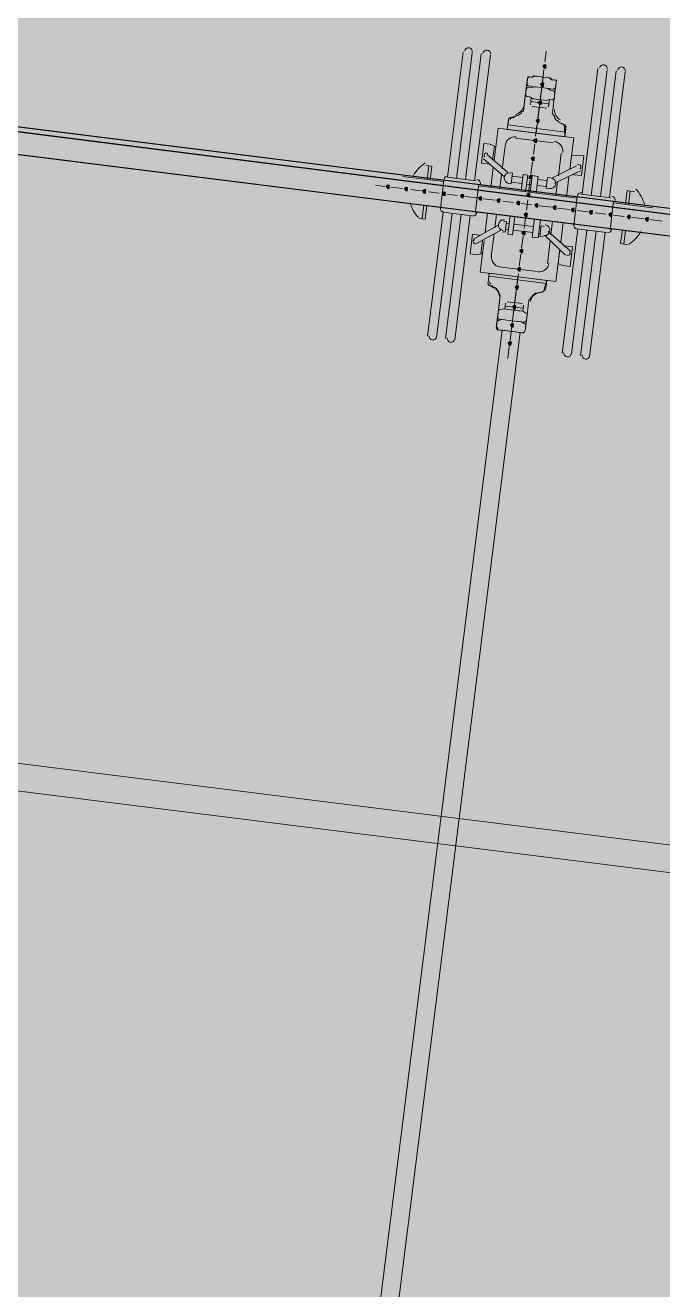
# Model space of a CAD drawing. Header units: metres. Extents: x -4 to 509425, y 7549 to 4732445.
# Drawn here: x 475995.19 to 475998.72, y 4719758.34 to 4719765.35 of the extents above; entities that cross this region are included whole.
import ezdxf

# ---------------------------------------------------------------- set-up
doc = ezdxf.new("R2010")
doc.units = ezdxf.units.M
doc.header["$LTSCALE"] = 0.01
doc.header["$MEASUREMENT"] = 0
doc.layers.get('0').update_dxf_attribs({"lineweight": 0})
doc.layers.add('_SUBESTACIÓN', color=1, linetype='Continuous')
doc.layers.add('SUBESTACION LA VID', color=253, linetype='Continuous')

# ---------------------------------------------------------------- blocks, each defined once
blk = doc.blocks.new('A$Cfff6051d')
at = {"layer": 'SUBESTACION LA VID', "transparency": 33554687}
h = blk.add_hatch(color=256, dxfattribs=at)
h.dxf.hatch_style = 2
h.paths.add_polyline_path([(475998.0755, 4719765.1226), (475998.0765, 4719765.131), (475998.0681, 4719765.1321), (475998.0587, 4719765.1247), (475998.066, 4719765.1153), (475998.0744, 4719765.1142)])
h = blk.add_hatch(color=256, dxfattribs=at)
h.dxf.hatch_style = 2
h.paths.add_polyline_path([(475998.0628, 4719765.0218), (475998.0639, 4719765.0302), (475998.0555, 4719765.0313), (475998.046, 4719765.0239), (475998.0534, 4719765.0145), (475998.0618, 4719765.0134)])
h = blk.add_hatch(color=256, dxfattribs=at)
h.dxf.hatch_style = 2
h.paths.add_polyline_path([(475998.0502, 4719764.921), (475998.0512, 4719764.9294), (475998.0428, 4719764.9305), (475998.0334, 4719764.9231), (475998.0407, 4719764.9137), (475998.0491, 4719764.9126)])
h = blk.add_hatch(color=256, dxfattribs=at)
h.dxf.hatch_style = 2
h.paths.add_polyline_path([(475998.0375, 4719764.8202), (475998.0386, 4719764.8286), (475998.0302, 4719764.8297), (475998.0207, 4719764.8223), (475998.0281, 4719764.8129), (475998.0365, 4719764.8118)])
h = blk.add_hatch(color=256, dxfattribs=at)
h.dxf.hatch_style = 2
h.paths.add_polyline_path([(475998.0238, 4719764.711), (475998.0249, 4719764.7194), (475998.0165, 4719764.7205), (475998.007, 4719764.7131), (475998.0144, 4719764.7036), (475998.0228, 4719764.7026)])
h = blk.add_hatch(color=256, dxfattribs=at)
h.dxf.hatch_style = 2
h.paths.add_polyline_path([(475998.0112, 4719764.6102), (475998.0123, 4719764.6186), (475998.0039, 4719764.6196), (475997.9944, 4719764.6123), (475998.0018, 4719764.6028), (475998.0102, 4719764.6018)])
h = blk.add_hatch(color=256, dxfattribs=at)
h.dxf.hatch_style = 2
h.paths.add_polyline_path([(475997.9986, 4719764.5094), (475997.9996, 4719764.5178), (475997.9912, 4719764.5188), (475997.9818, 4719764.5115), (475997.9891, 4719764.502), (475997.9975, 4719764.501)])
h = blk.add_hatch(color=256, dxfattribs=at)
h.dxf.hatch_style = 2
h.paths.add_polyline_path([(475997.2068, 4719764.4551), (475997.2078, 4719764.4635), (475997.1994, 4719764.4645), (475997.19, 4719764.4572), (475997.1973, 4719764.4477), (475997.2057, 4719764.4467)])
h = blk.add_hatch(color=256, dxfattribs=at)
h.dxf.hatch_style = 2
h.paths.add_polyline_path([(475997.3076, 4719764.4424), (475997.3086, 4719764.4508), (475997.3002, 4719764.4519), (475997.2908, 4719764.4445), (475997.2981, 4719764.4351), (475997.3065, 4719764.434)])
h = blk.add_hatch(color=256, dxfattribs=at)
h.dxf.hatch_style = 2
h.paths.add_polyline_path([(475997.4084, 4719764.4298), (475997.4094, 4719764.4382), (475997.401, 4719764.4392), (475997.3916, 4719764.4319), (475997.3989, 4719764.4224), (475997.4073, 4719764.4214)])
h = blk.add_hatch(color=256, dxfattribs=at)
h.dxf.hatch_style = 2
h.paths.add_polyline_path([(475997.5176, 4719764.4161), (475997.5187, 4719764.4245), (475997.5103, 4719764.4256), (475997.5008, 4719764.4182), (475997.5081, 4719764.4088), (475997.5165, 4719764.4077)])
h = blk.add_hatch(color=256, dxfattribs=at)
h.dxf.hatch_style = 2
h.paths.add_polyline_path([(475997.6184, 4719764.4035), (475997.6195, 4719764.4119), (475997.6111, 4719764.4129), (475997.6016, 4719764.4056), (475997.6089, 4719764.3961), (475997.6173, 4719764.3951)])
h = blk.add_hatch(color=256, dxfattribs=at)
h.dxf.hatch_style = 2
h.paths.add_polyline_path([(475997.7192, 4719764.3908), (475997.7203, 4719764.3992), (475997.7119, 4719764.4003), (475997.7024, 4719764.3929), (475997.7098, 4719764.3835), (475997.7182, 4719764.3824)])
h = blk.add_hatch(color=256, dxfattribs=at)
h.dxf.hatch_style = 2
h.paths.add_polyline_path([(475997.82, 4719764.3782), (475997.8211, 4719764.3866), (475997.8127, 4719764.3876), (475997.8032, 4719764.3803), (475997.8106, 4719764.3708), (475997.819, 4719764.3698)])
h = blk.add_hatch(color=256, dxfattribs=at)
h.dxf.hatch_style = 2
h.paths.add_polyline_path([(475997.9292, 4719764.3645), (475997.9303, 4719764.3729), (475997.9219, 4719764.374), (475997.9124, 4719764.3666), (475997.9198, 4719764.3572), (475997.9282, 4719764.3561)])
h = blk.add_hatch(color=256, dxfattribs=at)
h.dxf.hatch_style = 2
h.paths.add_polyline_path([(475997.9859, 4719764.4086), (475997.987, 4719764.417), (475997.9786, 4719764.418), (475997.9691, 4719764.4107), (475997.9765, 4719764.4012), (475997.9849, 4719764.4002)])
h = blk.add_hatch(color=256, dxfattribs=at)
h.dxf.hatch_style = 2
h.paths.add_polyline_path([(475998.03, 4719764.3519), (475998.0311, 4719764.3603), (475998.0227, 4719764.3613), (475998.0132, 4719764.354), (475998.0206, 4719764.3445), (475998.029, 4719764.3435)])
h = blk.add_hatch(color=256, dxfattribs=at)
h.dxf.hatch_style = 2
h.paths.add_polyline_path([(475997.9722, 4719764.2994), (475997.9733, 4719764.3078), (475997.9649, 4719764.3088), (475997.9554, 4719764.3015), (475997.9628, 4719764.292), (475997.9712, 4719764.291)])
h = blk.add_hatch(color=256, dxfattribs=at)
h.dxf.hatch_style = 2
h.paths.add_polyline_path([(475998.1308, 4719764.3392), (475998.1319, 4719764.3476), (475998.1235, 4719764.3487), (475998.114, 4719764.3413), (475998.1214, 4719764.3319), (475998.1298, 4719764.3308)])
h = blk.add_hatch(color=256, dxfattribs=at)
h.dxf.hatch_style = 2
h.paths.add_polyline_path([(475998.2316, 4719764.3266), (475998.2327, 4719764.335), (475998.2243, 4719764.336), (475998.2148, 4719764.3287), (475998.2222, 4719764.3192), (475998.2306, 4719764.3182)])
h = blk.add_hatch(color=256, dxfattribs=at)
h.dxf.hatch_style = 2
h.paths.add_polyline_path([(475998.3324, 4719764.3139), (475998.3335, 4719764.3223), (475998.3251, 4719764.3234), (475998.3156, 4719764.3161), (475998.323, 4719764.3066), (475998.3314, 4719764.3055)])
h = blk.add_hatch(color=256, dxfattribs=at)
h.dxf.hatch_style = 2
h.paths.add_polyline_path([(475998.4416, 4719764.3003), (475998.4427, 4719764.3087), (475998.4343, 4719764.3097), (475998.4248, 4719764.3024), (475998.4322, 4719764.2929), (475998.4406, 4719764.2919)])
h = blk.add_hatch(color=256, dxfattribs=at)
h.dxf.hatch_style = 2
h.paths.add_polyline_path([(475998.5424, 4719764.2876), (475998.5435, 4719764.296), (475998.5351, 4719764.2971), (475998.5256, 4719764.2897), (475998.533, 4719764.2803), (475998.5414, 4719764.2792)])
h = blk.add_hatch(color=256, dxfattribs=at)
h.dxf.hatch_style = 2
h.paths.add_polyline_path([(475998.6432, 4719764.275), (475998.6443, 4719764.2834), (475998.6359, 4719764.2844), (475998.6264, 4719764.2771), (475998.6338, 4719764.2676), (475998.6422, 4719764.2666)])
h = blk.add_hatch(color=256, dxfattribs=at)
h.dxf.hatch_style = 2
h.paths.add_polyline_path([(475997.9596, 4719764.1986), (475997.9607, 4719764.207), (475997.9523, 4719764.208), (475997.9428, 4719764.2007), (475997.9502, 4719764.1912), (475997.9586, 4719764.1902)])
h = blk.add_hatch(color=256, dxfattribs=at)
h.dxf.hatch_style = 2
h.paths.add_polyline_path([(475997.947, 4719764.0978), (475997.948, 4719764.1062), (475997.9396, 4719764.1072), (475997.9302, 4719764.0999), (475997.9375, 4719764.0904), (475997.9459, 4719764.0894)])
h = blk.add_hatch(color=256, dxfattribs=at)
h.dxf.hatch_style = 2
h.paths.add_polyline_path([(475997.9343, 4719763.997), (475997.9354, 4719764.0054), (475997.927, 4719764.0064), (475997.9175, 4719763.9991), (475997.9249, 4719763.9896), (475997.9333, 4719763.9886)])
h = blk.add_hatch(color=256, dxfattribs=at)
h.dxf.hatch_style = 2
h.paths.add_polyline_path([(475997.9217, 4719763.8962), (475997.9227, 4719763.9046), (475997.9143, 4719763.9056), (475997.9049, 4719763.8983), (475997.9122, 4719763.8888), (475997.9206, 4719763.8878)])
h = blk.add_hatch(color=256, dxfattribs=at)
h.dxf.hatch_style = 2
h.paths.add_polyline_path([(475997.908, 4719763.787), (475997.9091, 4719763.7954), (475997.9007, 4719763.7964), (475997.8912, 4719763.7891), (475997.8985, 4719763.7796), (475997.9069, 4719763.7786)])
h = blk.add_hatch(color=256, dxfattribs=at)
h.dxf.hatch_style = 2
h.paths.add_polyline_path([(475997.8954, 4719763.6862), (475997.8964, 4719763.6946), (475997.888, 4719763.6956), (475997.8786, 4719763.6883), (475997.8859, 4719763.6788), (475997.8943, 4719763.6778)])
h = blk.add_hatch(color=256, dxfattribs=at)
h.dxf.hatch_style = 2
h.paths.add_polyline_path([(475997.8827, 4719763.5854), (475997.8838, 4719763.5938), (475997.8754, 4719763.5948), (475997.8659, 4719763.5875), (475997.8733, 4719763.578), (475997.8817, 4719763.577)])
at = {"layer": 'SUBESTACION LA VID', "lineweight": 15}
for p, q in [((476072.6429, 4719755.0745), (475976.8959, 4719767.0782)), ((476072.6239, 4719754.9233), (475976.8769, 4719766.927)), ((475997.6166, 4719765.2057), (475997.5292, 4719764.5085)), ((475998.0776, 4719765.2077), (475998.0702, 4719765.1489)), ((475997.5796, 4719764.5022), (475997.667, 4719765.1994)), ((475997.7174, 4719765.1931), (475997.63, 4719764.4959)), ((475997.6804, 4719764.4896), (475997.7678, 4719765.1868)), ((475998.0649, 4719765.1069), (475998.0565, 4719765.0397)), ((475998.2768, 4719764.4148), (475998.3642, 4719765.112)), ((475998.4146, 4719765.1057), (475998.3272, 4719764.4085)), ((475998.3776, 4719764.4021), (475998.465, 4719765.0994)), ((475998.5154, 4719765.093), (475998.428, 4719764.3958)), ((475997.9715, 4719765.0418), (475997.9641, 4719764.983)), ((475998.0523, 4719765.0061), (475998.0439, 4719764.9389)), ((475998.1237, 4719764.963), (475998.1311, 4719765.0218)), ((475997.9536, 4719764.899), (475997.9641, 4719764.983)), ((475997.9893, 4719764.9116), (475997.9914, 4719764.9284)), ((475998.1237, 4719764.963), (475998.1132, 4719764.879)), ((475998.0806, 4719764.8916), (475997.9966, 4719764.9021)), ((475997.9977, 4719764.9105), (475997.9977, 4719764.9105)), ((475998.0386, 4719764.8969), (475998.0312, 4719764.8381)), ((475998.0817, 4719764.9), (475998.0817, 4719764.9)), ((475998.0922, 4719764.9157), (475998.0901, 4719764.8989)), ((475997.7886, 4719764.604), (475997.8107, 4719764.7804)), ((475998.2307, 4719764.7277), (475997.8107, 4719764.7804)), ((475998.1835, 4719764.7592), (475997.8643, 4719764.7993)), ((475997.8779, 4719764.8402), (475997.9042, 4719764.8455)), ((475998.026, 4719764.7961), (475998.0186, 4719764.7373)), ((475998.1478, 4719764.8149), (475998.1719, 4719764.8033)), ((475998.1163, 4719764.6994), (475997.9062, 4719764.7257)), ((475998.2086, 4719764.5513), (475998.2307, 4719764.7277)), ((475997.8337, 4719764.5557), (475997.8495, 4719764.6817)), ((475998.0133, 4719764.6952), (475998.006, 4719764.6364)), ((475998.1445, 4719764.5167), (475998.1603, 4719764.6427)), ((475997.4095, 4719764.5747), (475997.4263, 4719764.5726)), ((475997.7298, 4719764.6113), (475997.8453, 4719764.5115)), ((475997.7497, 4719764.6344), (475997.8652, 4719764.5346)), ((475998.0007, 4719764.5944), (475997.9923, 4719764.5272)), ((475998.2454, 4719764.5723), (475998.1088, 4719764.5041)), ((475997.5092, 4719764.4854), (475997.2824, 4719764.5138)), ((475997.6888, 4719764.4885), (475997.5292, 4719764.5085)), ((475997.7696, 4719764.4528), (475997.7833, 4719764.562)), ((475997.82, 4719764.4464), (475997.8295, 4719764.522)), ((475997.9471, 4719764.5073), (475997.8883, 4719764.5147)), ((475997.9376, 4719764.4317), (475997.9492, 4719764.5241)), ((475997.9744, 4719764.5209), (475997.9492, 4719764.5241)), ((475997.9628, 4719764.4285), (475997.9744, 4719764.5209)), ((475997.9975, 4719764.501), (475997.9723, 4719764.5041)), ((475997.988, 4719764.4254), (475997.9996, 4719764.5178)), ((475998.0332, 4719764.5136), (475997.9996, 4719764.5178)), ((475998.0216, 4719764.4212), (475998.0332, 4719764.5136)), ((475998.1004, 4719764.5052), (475998.0836, 4719764.5073)), ((475998.2674, 4719764.5439), (475998.1225, 4719764.4768)), ((475998.1896, 4719764.4001), (475998.2033, 4719764.5093)), ((475997.1816, 4719764.4582), (475997.1312, 4719764.4645)), ((475997.2824, 4719764.4456), (475997.2152, 4719764.454)), ((475997.3832, 4719764.433), (475997.3244, 4719764.4403)), ((475997.4903, 4719764.3342), (475997.5103, 4719764.4938)), ((475997.7035, 4719764.4696), (475997.6835, 4719764.31)), ((475998.2485, 4719764.3927), (475997.7024, 4719764.4612)), ((475997.9429, 4719764.4737), (475997.8841, 4719764.4811)), ((475997.9933, 4719764.4674), (475997.9681, 4719764.4705)), ((475997.9881, 4719764.4936), (475997.9796, 4719764.4264)), ((475998.0773, 4719764.4569), (475998.0269, 4719764.4632)), ((475998.0815, 4719764.4905), (475998.0311, 4719764.4968)), ((475998.1308, 4719764.4075), (475998.1403, 4719764.4831)), ((475998.5687, 4719764.4294), (475998.5435, 4719764.4325)), ((475997.4913, 4719764.3426), (475997.2645, 4719764.371)), ((475997.484, 4719764.4203), (475997.4252, 4719764.4277)), ((475997.5848, 4719764.4077), (475997.526, 4719764.415)), ((475997.694, 4719764.394), (475997.6268, 4719764.4024)), ((475997.7948, 4719764.3813), (475997.7276, 4719764.3898)), ((475997.8956, 4719764.3687), (475997.8368, 4719764.3761)), ((475997.9964, 4719764.3561), (475997.9376, 4719764.3634)), ((475997.9744, 4719764.3844), (475997.967, 4719764.3256)), ((475998.2495, 4719764.4011), (475998.2295, 4719764.2415)), ((475998.2684, 4719764.4158), (475998.4364, 4719764.3948)), ((475998.4311, 4719764.2163), (475998.4511, 4719764.3759)), ((475998.4501, 4719764.3675), (475998.6685, 4719764.3401)), ((475997.4062, 4719764.2765), (475997.4157, 4719764.3521)), ((475997.4186, 4719763.6265), (475997.505, 4719764.3153)), ((475997.5554, 4719764.309), (475997.469, 4719763.6202)), ((475997.6646, 4719764.2953), (475997.505, 4719764.3153)), ((475997.5194, 4719763.6138), (475997.6058, 4719764.3027)), ((475997.6562, 4719764.2963), (475997.5698, 4719763.6075)), ((475998.2305, 4719764.2499), (475997.6845, 4719764.3184)), ((475997.738, 4719764.2008), (475997.7517, 4719764.31)), ((475997.7927, 4719764.228), (475997.8021, 4719764.3036)), ((475997.8777, 4719764.2942), (475997.8651, 4719764.1934)), ((475997.9029, 4719764.291), (475997.8903, 4719764.1902)), ((475998.1056, 4719764.3424), (475998.0384, 4719764.3508)), ((475998.2064, 4719764.3297), (475998.1392, 4719764.3382)), ((475998.3072, 4719764.3171), (475998.2484, 4719764.3245)), ((475998.408, 4719764.3045), (475998.3492, 4719764.3118)), ((475998.5088, 4719764.2918), (475998.45, 4719764.2992)), ((475997.3894, 4719764.2786), (475997.3726, 4719764.2807)), ((475997.674, 4719764.1661), (475997.8116, 4719764.2427)), ((475997.8683, 4719764.2186), (475997.8515, 4719764.2207)), ((475997.8725, 4719764.2522), (475997.8557, 4719764.2543)), ((475998.0069, 4719764.2353), (475997.8977, 4719764.249)), ((475997.9617, 4719764.2836), (475997.9544, 4719764.2248)), ((475998.0121, 4719764.2773), (475997.9995, 4719764.1765)), ((475998.0457, 4719764.2731), (475998.0331, 4719764.1723)), ((475998.0489, 4719764.23), (475998.0405, 4719764.2311)), ((475998.1035, 4719764.1891), (475998.1129, 4719764.2647)), ((475998.1581, 4719764.1481), (475998.1717, 4719764.2573)), ((475998.2526, 4719764.2216), (475998.1662, 4719763.5327)), ((475998.2442, 4719764.2226), (475998.4122, 4719764.2016)), ((475998.4322, 4719764.2247), (475998.6506, 4719764.1973)), ((475998.618, 4719764.2781), (475998.5508, 4719764.2866)), ((475998.7188, 4719764.2655), (475998.6516, 4719764.2739)), ((475997.6876, 4719764.1388), (475997.8252, 4719764.2154)), ((475997.7107, 4719763.9823), (475997.7328, 4719764.1588)), ((475997.7726, 4719764.0684), (475997.7884, 4719764.1944)), ((475997.8903, 4719764.1902), (475997.8651, 4719764.1934)), ((475998.0027, 4719764.2017), (475997.8935, 4719764.2154)), ((475997.9491, 4719764.1828), (475997.9407, 4719764.1156)), ((475998.0331, 4719764.1723), (475997.9995, 4719764.1765)), ((475998.0447, 4719764.1964), (475998.0363, 4719764.1975)), ((475998.0594, 4719764.1775), (475998.0426, 4719764.1796)), ((475998.1832, 4719764.0767), (475998.0688, 4719764.1849)), ((475998.0835, 4719764.0295), (475998.0993, 4719764.1555)), ((475998.2116, 4719764.0987), (475998.0888, 4719764.208)), ((475998.2166, 4719763.5264), (475998.303, 4719764.2152)), ((475998.3534, 4719764.2089), (475998.267, 4719763.5201)), ((475998.3174, 4719763.5138), (475998.4038, 4719764.2026)), ((475998.4899, 4719764.1406), (475998.4994, 4719764.2162)), ((475997.9365, 4719764.082), (475997.928, 4719764.0148)), ((475998.1307, 4719763.9297), (475998.1528, 4719764.1061)), ((475998.5067, 4719764.1385), (475998.5319, 4719764.1354)), ((475998.0267, 4719763.9854), (475997.8167, 4719764.0117)), ((475998.1307, 4719763.9297), (475997.7107, 4719763.9823)), ((475998.0782, 4719763.9192), (475997.759, 4719763.9592)), ((475997.9228, 4719763.9728), (475997.9154, 4719763.914)), ((475997.761, 4719763.9078), (475997.7852, 4719763.8962)), ((475997.9101, 4719763.872), (475997.9028, 4719763.8132)), ((475998.0288, 4719763.8657), (475998.055, 4719763.8709)), ((475997.8198, 4719763.8321), (475997.8093, 4719763.7481)), ((475997.8513, 4719763.8111), (475997.8492, 4719763.7943)), ((475997.8597, 4719763.8101), (475997.8597, 4719763.8101)), ((475997.9448, 4719763.8079), (475997.8608, 4719763.8185)), ((475997.9437, 4719763.7995), (475997.9437, 4719763.7995)), ((475997.95, 4719763.7817), (475997.9521, 4719763.7985)), ((475997.9689, 4719763.7281), (475997.9794, 4719763.8121)), ((475997.8019, 4719763.6893), (475997.8093, 4719763.7481)), ((475997.8975, 4719763.7712), (475997.8901, 4719763.7124)), ((475997.9689, 4719763.7281), (475997.9615, 4719763.6693)), ((475997.8324, 4719763.6599), (475997.1562, 4719758.2669)), ((475997.8849, 4719763.6704), (475997.8764, 4719763.6032)), ((475997.9332, 4719763.6473), (475997.257, 4719758.2543)), ((476072.2069, 4719751.5967), (475976.9555, 4719763.5384)), ((475997.8722, 4719763.5696), (475997.8638, 4719763.5024)), ((476072.1879, 4719751.4455), (475976.9365, 4719763.3871))]:
    blk.add_line(p, q, dxfattribs=at)
at = {"layer": 'SUBESTACION LA VID', "lineweight": 0}
for p, q in [((475998.1803, 4719764.734), (475998.1793, 4719764.7939)), ((475998.0803, 4719763.936), (475998.0656, 4719763.8867)), ((475997.8324, 4719763.6599), (475997.9332, 4719763.6473))]:
    blk.add_line(p, q, dxfattribs=at)
at = {"layer": 'SUBESTACION LA VID', "lineweight": 15}
for points in [[(476072.6239, 4719754.9233), (476072.6429, 4719755.0745), (475976.8959, 4719767.0782), (475976.8769, 4719766.927), (476072.6239, 4719754.9233)], [(475997.8674, 4719764.8245), (475997.8611, 4719764.7741), (475998.0207, 4719764.7541), (475998.0597, 4719765.0649), (475998.0261, 4719765.0691), (475998.0093, 4719765.0712), (475997.9998, 4719765.0638), (475997.9914, 4719765.0649), (475997.983, 4719765.0659), (475997.9736, 4719765.0586), (475997.9725, 4719765.0502), (475997.9715, 4719765.0418), (475997.9641, 4719764.983), (475997.9536, 4719764.899), (475997.9525, 4719764.8906), (475997.9515, 4719764.8822), (475997.9504, 4719764.8738), (475997.942, 4719764.8748), (475997.9409, 4719764.8664), (475997.9315, 4719764.8591), (475997.922, 4719764.8517), (475997.9136, 4719764.8528), (475997.9042, 4719764.8455), (475997.8947, 4719764.8381), (475997.8779, 4719764.8402), (475997.8685, 4719764.8329), (475997.8674, 4719764.8245)], [(475997.9715, 4719765.0418), (475997.9704, 4719765.0334), (475997.9694, 4719765.025), (475997.9767, 4719765.0155), (475997.9935, 4719765.0134), (475998.0103, 4719765.0113), (475998.0187, 4719765.0103), (475998.0523, 4719765.0061), (475998.0775, 4719765.0029), (475998.0859, 4719765.0018), (475998.1027, 4719764.9997), (475998.1195, 4719764.9976), (475998.129, 4719765.005), (475998.13, 4719765.0134), (475998.1311, 4719765.0218), (475998.1321, 4719765.0302), (475998.1332, 4719765.0386), (475998.1342, 4719765.047), (475998.1258, 4719765.048), (475998.109, 4719765.0501), (475998.0933, 4719765.0606), (475998.0849, 4719765.0617), (475998.0597, 4719765.0649), (475998.0261, 4719765.0691), (475998.0177, 4719765.0701), (475997.9998, 4719765.0638), (475997.983, 4719765.0659), (475997.9746, 4719765.067), (475997.9736, 4719765.0586), (475997.9725, 4719765.0502), (475997.9715, 4719765.0418)], [(475998.1866, 4719764.7844), (475998.1803, 4719764.734), (475998.0207, 4719764.7541), (475998.0597, 4719765.0649), (475998.0849, 4719765.0617), (475998.0933, 4719765.0606), (475998.1017, 4719765.0596), (475998.109, 4719765.0501), (475998.1174, 4719765.0491), (475998.1258, 4719765.048), (475998.1342, 4719765.047), (475998.1332, 4719765.0386), (475998.1321, 4719765.0302), (475998.1311, 4719765.0218), (475998.1237, 4719764.963), (475998.1132, 4719764.879), (475998.1121, 4719764.8706), (475998.1111, 4719764.8622), (475998.1184, 4719764.8527), (475998.1258, 4719764.8433), (475998.1247, 4719764.8349), (475998.132, 4719764.8254), (475998.1404, 4719764.8244), (475998.1478, 4719764.8149), (475998.1635, 4719764.8044), (475998.1719, 4719764.8033), (475998.1793, 4719764.7939), (475998.1866, 4719764.7844)], [(475998.0439, 4719764.9389), (475998.0691, 4719764.9357), (475998.0775, 4719764.9346), (475998.0953, 4719764.9409), (475998.1121, 4719764.9388), (475998.1216, 4719764.9462), (475998.1226, 4719764.9546), (475998.1237, 4719764.963), (475998.1248, 4719764.9714), (475998.1258, 4719764.9798), (475998.1185, 4719764.9892), (475998.1017, 4719764.9913), (475998.0859, 4719765.0018), (475998.0775, 4719765.0029), (475998.0523, 4719765.0061), (475998.0187, 4719765.0103), (475998.0103, 4719765.0113), (475997.9925, 4719765.005), (475997.9757, 4719765.0071), (475997.9662, 4719764.9998), (475997.9651, 4719764.9914), (475997.9641, 4719764.983), (475997.963, 4719764.9746), (475997.962, 4719764.9662), (475997.9693, 4719764.9567), (475997.9861, 4719764.9546), (475998.0019, 4719764.9441), (475998.0103, 4719764.9431), (475998.0439, 4719764.9389)], [(475998.0953, 4719764.9409), (475998.0922, 4719764.9157), (475997.9914, 4719764.9284), (475997.9945, 4719764.9536)], [(475998.1866, 4719764.7844), (475998.1835, 4719764.7592), (475998.1803, 4719764.734), (475997.8611, 4719764.7741), (475997.8643, 4719764.7993), (475997.8674, 4719764.8245)], [(475997.7182, 4719764.5872), (475997.7319, 4719764.6964), (475997.7655, 4719764.6922), (475997.7897, 4719764.6806)], [(475997.7981, 4719764.6796), (475997.7897, 4719764.6806), (475997.7802, 4719764.605)], [(475997.4336, 4719764.4949), (475997.4431, 4719764.5705), (475997.4263, 4719764.5726), (475997.4168, 4719764.497)], [(475997.7182, 4719764.5872), (475997.7518, 4719764.583), (475997.7602, 4719764.5819)], [(475998.2222, 4719764.524), (475998.2307, 4719764.523), (475998.2727, 4719764.5177), (475998.2863, 4719764.6269), (475998.2443, 4719764.6322), (475998.2181, 4719764.6269), (475998.2086, 4719764.5513)], [(475997.8662, 4719764.4748), (475997.883, 4719764.4727), (475997.8904, 4719764.5315), (475997.8736, 4719764.5336)], [(475998.0931, 4719764.4463), (475998.0763, 4719764.4485), (475998.0836, 4719764.5073)], [(475998.5173, 4719764.359), (475998.5267, 4719764.4346), (475998.5435, 4719764.4325), (475998.5341, 4719764.3569)], [(475997.3989, 4719764.3542), (475997.3894, 4719764.2786), (475997.4062, 4719764.2765)], [(475997.8399, 4719764.2648), (475997.8567, 4719764.2627), (475997.8493, 4719764.2039), (475997.8325, 4719764.206)], [(475998.0667, 4719764.2363), (475998.0499, 4719764.2384), (475998.0426, 4719764.1796)], [(475997.6687, 4719764.1924), (475997.655, 4719764.0832), (475997.6886, 4719764.079), (475997.7149, 4719764.0842)], [(475997.6687, 4719764.1924), (475997.7023, 4719764.1882), (475997.7107, 4719764.1871)], [(475997.7233, 4719764.0831), (475997.7149, 4719764.0842), (475997.7244, 4719764.1598)], [(475998.5162, 4719764.2141), (475998.5067, 4719764.1385), (475998.4899, 4719764.1406)], [(475998.1727, 4719764.1292), (475998.1812, 4719764.1281), (475998.2232, 4719764.1229), (475998.2095, 4719764.0137), (475998.1675, 4719764.0189), (475998.1433, 4719764.0305), (475998.1528, 4719764.1061)], [(475997.7547, 4719763.9256), (475997.7611, 4719763.976), (475997.9207, 4719763.956), (475997.8828, 4719763.6536), (475997.8492, 4719763.6578), (475997.8324, 4719763.6599), (475997.824, 4719763.661), (475997.8156, 4719763.662), (475997.8072, 4719763.6631), (475997.8082, 4719763.6715), (475997.8009, 4719763.6809), (475997.8019, 4719763.6893), (475997.8093, 4719763.7481), (475997.8198, 4719763.8321), (475997.8209, 4719763.8405), (475997.8219, 4719763.8489), (475997.8146, 4719763.8584), (475997.8156, 4719763.8668), (475997.8083, 4719763.8763), (475997.8009, 4719763.8857), (475997.7936, 4719763.8952), (475997.7852, 4719763.8962), (475997.7778, 4719763.9057), (475997.761, 4719763.9078), (475997.7537, 4719763.9172), (475997.7547, 4719763.9256)], [(475998.074, 4719763.8856), (475998.0782, 4719763.9192), (475998.0803, 4719763.936), (475997.7611, 4719763.976), (475997.759, 4719763.9592), (475997.7547, 4719763.9256)], [(475998.074, 4719763.8856), (475998.0803, 4719763.936), (475997.9207, 4719763.956), (475997.8828, 4719763.6536), (475997.908, 4719763.6504), (475997.9164, 4719763.6494), (475997.9248, 4719763.6483), (475997.9332, 4719763.6473), (475997.9416, 4719763.6462), (475997.95, 4719763.6452), (475997.9594, 4719763.6525), (475997.9605, 4719763.6609), (475997.9615, 4719763.6693), (475997.9689, 4719763.7281), (475997.9794, 4719763.8121), (475997.9805, 4719763.8205), (475997.9815, 4719763.8289), (475997.991, 4719763.8363), (475997.992, 4719763.8447), (475998.0004, 4719763.8436), (475998.0015, 4719763.852), (475998.0109, 4719763.8594), (475998.0204, 4719763.8667), (475998.0288, 4719763.8657), (475998.0466, 4719763.872), (475998.055, 4719763.8709), (475998.0645, 4719763.8783), (475998.0656, 4719763.8867), (475998.074, 4719763.8856)], [(475997.8975, 4719763.7712), (475997.9227, 4719763.768), (475997.9311, 4719763.767), (475997.9479, 4719763.7649), (475997.9636, 4719763.7544), (475997.972, 4719763.7533), (475997.971, 4719763.7449), (475997.9699, 4719763.7365), (475997.9689, 4719763.7281), (475997.9678, 4719763.7197), (475997.9668, 4719763.7113), (475997.9573, 4719763.704), (475997.9405, 4719763.7061), (475997.9237, 4719763.7082), (475997.9153, 4719763.7092), (475997.8901, 4719763.7124), (475997.8565, 4719763.7166), (475997.8481, 4719763.7177), (475997.8313, 4719763.7198), (475997.8145, 4719763.7219), (475997.8072, 4719763.7313), (475997.8082, 4719763.7397), (475997.8093, 4719763.7481), (475997.8103, 4719763.7565), (475997.8114, 4719763.7649), (475997.8124, 4719763.7733), (475997.8208, 4719763.7723), (475997.8387, 4719763.7786), (475997.8555, 4719763.7765), (475997.8639, 4719763.7754), (475997.8975, 4719763.7712)], [(475997.9479, 4719763.7649), (475997.95, 4719763.7817), (475997.8492, 4719763.7943), (475997.8471, 4719763.7775)], [(475997.8324, 4719763.6599), (475997.9332, 4719763.6473), (475997.257, 4719758.2543), (475997.1562, 4719758.2669), (475997.8324, 4719763.6599)], [(475997.8019, 4719763.6893), (475997.803, 4719763.6977), (475997.804, 4719763.7061), (475997.8051, 4719763.7145), (475997.8135, 4719763.7135), (475997.8313, 4719763.7198), (475997.8481, 4719763.7177), (475997.8565, 4719763.7166), (475997.8901, 4719763.7124), (475997.9153, 4719763.7092), (475997.9237, 4719763.7082), (475997.9405, 4719763.7061), (475997.9563, 4719763.6956), (475997.9647, 4719763.6945), (475997.9636, 4719763.6861), (475997.9626, 4719763.6777), (475997.9615, 4719763.6693), (475997.9605, 4719763.6609), (475997.9594, 4719763.6525), (475997.95, 4719763.6452), (475997.9332, 4719763.6473), (475997.9164, 4719763.6494), (475997.908, 4719763.6504), (475997.8828, 4719763.6536), (475997.8492, 4719763.6578), (475997.8408, 4719763.6589), (475997.824, 4719763.661), (475997.8072, 4719763.6631), (475997.7998, 4719763.6725), (475997.8009, 4719763.6809), (475997.8019, 4719763.6893)], [(476072.1879, 4719751.4455), (476072.2069, 4719751.5967), (475976.9555, 4719763.5384), (475976.9365, 4719763.3871), (476072.1879, 4719751.4455)]]:
    blk.add_lwpolyline(points, dxfattribs=at)
at = {"layer": 'SUBESTACION LA VID'}
for points in [[(475998.0755, 4719765.1226), (475998.0765, 4719765.131), (475998.0681, 4719765.1321), (475998.0587, 4719765.1247), (475998.066, 4719765.1153), (475998.0744, 4719765.1142)], [(475998.0628, 4719765.0218), (475998.0639, 4719765.0302), (475998.0555, 4719765.0313), (475998.046, 4719765.0239), (475998.0534, 4719765.0145), (475998.0618, 4719765.0134)], [(475998.0502, 4719764.921), (475998.0512, 4719764.9294), (475998.0428, 4719764.9305), (475998.0334, 4719764.9231), (475998.0407, 4719764.9137), (475998.0491, 4719764.9126)], [(475998.0375, 4719764.8202), (475998.0386, 4719764.8286), (475998.0302, 4719764.8297), (475998.0207, 4719764.8223), (475998.0281, 4719764.8129), (475998.0365, 4719764.8118)], [(475998.0238, 4719764.711), (475998.0249, 4719764.7194), (475998.0165, 4719764.7205), (475998.007, 4719764.7131), (475998.0144, 4719764.7036), (475998.0228, 4719764.7026)], [(475998.0112, 4719764.6102), (475998.0123, 4719764.6186), (475998.0039, 4719764.6196), (475997.9944, 4719764.6123), (475998.0018, 4719764.6028), (475998.0102, 4719764.6018)], [(475997.9986, 4719764.5094), (475997.9996, 4719764.5178), (475997.9912, 4719764.5188), (475997.9818, 4719764.5115), (475997.9891, 4719764.502), (475997.9975, 4719764.501)], [(475997.2068, 4719764.4551), (475997.2078, 4719764.4635), (475997.1994, 4719764.4645), (475997.19, 4719764.4572), (475997.1973, 4719764.4477), (475997.2057, 4719764.4467)], [(475997.3076, 4719764.4424), (475997.3086, 4719764.4508), (475997.3002, 4719764.4519), (475997.2908, 4719764.4445), (475997.2981, 4719764.4351), (475997.3065, 4719764.434)], [(475997.4084, 4719764.4298), (475997.4094, 4719764.4382), (475997.401, 4719764.4392), (475997.3916, 4719764.4319), (475997.3989, 4719764.4224), (475997.4073, 4719764.4214)], [(475997.5176, 4719764.4161), (475997.5187, 4719764.4245), (475997.5103, 4719764.4256), (475997.5008, 4719764.4182), (475997.5081, 4719764.4088), (475997.5165, 4719764.4077)], [(475997.6184, 4719764.4035), (475997.6195, 4719764.4119), (475997.6111, 4719764.4129), (475997.6016, 4719764.4056), (475997.6089, 4719764.3961), (475997.6173, 4719764.3951)], [(475997.7192, 4719764.3908), (475997.7203, 4719764.3992), (475997.7119, 4719764.4003), (475997.7024, 4719764.3929), (475997.7098, 4719764.3835), (475997.7182, 4719764.3824)], [(475997.82, 4719764.3782), (475997.8211, 4719764.3866), (475997.8127, 4719764.3876), (475997.8032, 4719764.3803), (475997.8106, 4719764.3708), (475997.819, 4719764.3698)], [(475997.9292, 4719764.3645), (475997.9303, 4719764.3729), (475997.9219, 4719764.374), (475997.9124, 4719764.3666), (475997.9198, 4719764.3572), (475997.9282, 4719764.3561)], [(475997.9859, 4719764.4086), (475997.987, 4719764.417), (475997.9786, 4719764.418), (475997.9691, 4719764.4107), (475997.9765, 4719764.4012), (475997.9849, 4719764.4002)], [(475998.03, 4719764.3519), (475998.0311, 4719764.3603), (475998.0227, 4719764.3613), (475998.0132, 4719764.354), (475998.0206, 4719764.3445), (475998.029, 4719764.3435)], [(475997.9722, 4719764.2994), (475997.9733, 4719764.3078), (475997.9649, 4719764.3088), (475997.9554, 4719764.3015), (475997.9628, 4719764.292), (475997.9712, 4719764.291)], [(475998.1308, 4719764.3392), (475998.1319, 4719764.3476), (475998.1235, 4719764.3487), (475998.114, 4719764.3413), (475998.1214, 4719764.3319), (475998.1298, 4719764.3308)], [(475998.2316, 4719764.3266), (475998.2327, 4719764.335), (475998.2243, 4719764.336), (475998.2148, 4719764.3287), (475998.2222, 4719764.3192), (475998.2306, 4719764.3182)], [(475998.3324, 4719764.3139), (475998.3335, 4719764.3223), (475998.3251, 4719764.3234), (475998.3156, 4719764.3161), (475998.323, 4719764.3066), (475998.3314, 4719764.3055)], [(475998.4416, 4719764.3003), (475998.4427, 4719764.3087), (475998.4343, 4719764.3097), (475998.4248, 4719764.3024), (475998.4322, 4719764.2929), (475998.4406, 4719764.2919)], [(475998.5424, 4719764.2876), (475998.5435, 4719764.296), (475998.5351, 4719764.2971), (475998.5256, 4719764.2897), (475998.533, 4719764.2803), (475998.5414, 4719764.2792)], [(475998.6432, 4719764.275), (475998.6443, 4719764.2834), (475998.6359, 4719764.2844), (475998.6264, 4719764.2771), (475998.6338, 4719764.2676), (475998.6422, 4719764.2666)], [(475997.9596, 4719764.1986), (475997.9607, 4719764.207), (475997.9523, 4719764.208), (475997.9428, 4719764.2007), (475997.9502, 4719764.1912), (475997.9586, 4719764.1902)], [(475997.947, 4719764.0978), (475997.948, 4719764.1062), (475997.9396, 4719764.1072), (475997.9302, 4719764.0999), (475997.9375, 4719764.0904), (475997.9459, 4719764.0894)], [(475997.9343, 4719763.997), (475997.9354, 4719764.0054), (475997.927, 4719764.0064), (475997.9175, 4719763.9991), (475997.9249, 4719763.9896), (475997.9333, 4719763.9886)], [(475997.9217, 4719763.8962), (475997.9227, 4719763.9046), (475997.9143, 4719763.9056), (475997.9049, 4719763.8983), (475997.9122, 4719763.8888), (475997.9206, 4719763.8878)], [(475997.908, 4719763.787), (475997.9091, 4719763.7954), (475997.9007, 4719763.7964), (475997.8912, 4719763.7891), (475997.8985, 4719763.7796), (475997.9069, 4719763.7786)], [(475997.8954, 4719763.6862), (475997.8964, 4719763.6946), (475997.888, 4719763.6956), (475997.8786, 4719763.6883), (475997.8859, 4719763.6788), (475997.8943, 4719763.6778)], [(475997.8827, 4719763.5854), (475997.8838, 4719763.5938), (475997.8754, 4719763.5948), (475997.8659, 4719763.5875), (475997.8733, 4719763.578), (475997.8817, 4719763.577)]]:
    blk.add_lwpolyline(points, close=True, dxfattribs=at)
at = {"layer": 'SUBESTACION LA VID', "lineweight": 0}
for points in [[(475998.0755, 4719765.1226), (475998.0765, 4719765.131), (475998.0681, 4719765.1321), (475998.0587, 4719765.1247), (475998.066, 4719765.1153), (475998.0744, 4719765.1142)], [(475998.0628, 4719765.0218), (475998.0639, 4719765.0302), (475998.0555, 4719765.0313), (475998.046, 4719765.0239), (475998.0534, 4719765.0145), (475998.0618, 4719765.0134)], [(475998.0502, 4719764.921), (475998.0512, 4719764.9294), (475998.0428, 4719764.9305), (475998.0334, 4719764.9231), (475998.0407, 4719764.9137), (475998.0491, 4719764.9126)], [(475998.0375, 4719764.8202), (475998.0386, 4719764.8286), (475998.0302, 4719764.8297), (475998.0207, 4719764.8223), (475998.0281, 4719764.8129), (475998.0365, 4719764.8118)], [(475998.0238, 4719764.711), (475998.0249, 4719764.7194), (475998.0165, 4719764.7205), (475998.007, 4719764.7131), (475998.0144, 4719764.7036), (475998.0228, 4719764.7026)], [(475998.0112, 4719764.6102), (475998.0123, 4719764.6186), (475998.0039, 4719764.6196), (475997.9944, 4719764.6123), (475998.0018, 4719764.6028), (475998.0102, 4719764.6018)], [(475997.9986, 4719764.5094), (475997.9996, 4719764.5178), (475997.9912, 4719764.5188), (475997.9818, 4719764.5115), (475997.9891, 4719764.502), (475997.9975, 4719764.501)], [(475997.2068, 4719764.4551), (475997.2078, 4719764.4635), (475997.1994, 4719764.4645), (475997.19, 4719764.4572), (475997.1973, 4719764.4477), (475997.2057, 4719764.4467)], [(475997.3076, 4719764.4424), (475997.3086, 4719764.4508), (475997.3002, 4719764.4519), (475997.2908, 4719764.4445), (475997.2981, 4719764.4351), (475997.3065, 4719764.434)], [(475997.4084, 4719764.4298), (475997.4094, 4719764.4382), (475997.401, 4719764.4392), (475997.3916, 4719764.4319), (475997.3989, 4719764.4224), (475997.4073, 4719764.4214)], [(475997.5176, 4719764.4161), (475997.5187, 4719764.4245), (475997.5103, 4719764.4256), (475997.5008, 4719764.4182), (475997.5081, 4719764.4088), (475997.5165, 4719764.4077)], [(475997.6184, 4719764.4035), (475997.6195, 4719764.4119), (475997.6111, 4719764.4129), (475997.6016, 4719764.4056), (475997.6089, 4719764.3961), (475997.6173, 4719764.3951)], [(475997.7192, 4719764.3908), (475997.7203, 4719764.3992), (475997.7119, 4719764.4003), (475997.7024, 4719764.3929), (475997.7098, 4719764.3835), (475997.7182, 4719764.3824)], [(475997.82, 4719764.3782), (475997.8211, 4719764.3866), (475997.8127, 4719764.3876), (475997.8032, 4719764.3803), (475997.8106, 4719764.3708), (475997.819, 4719764.3698)], [(475997.9292, 4719764.3645), (475997.9303, 4719764.3729), (475997.9219, 4719764.374), (475997.9124, 4719764.3666), (475997.9198, 4719764.3572), (475997.9282, 4719764.3561)], [(475997.9859, 4719764.4086), (475997.987, 4719764.417), (475997.9786, 4719764.418), (475997.9691, 4719764.4107), (475997.9765, 4719764.4012), (475997.9849, 4719764.4002)], [(475998.03, 4719764.3519), (475998.0311, 4719764.3603), (475998.0227, 4719764.3613), (475998.0132, 4719764.354), (475998.0206, 4719764.3445), (475998.029, 4719764.3435)], [(475997.9722, 4719764.2994), (475997.9733, 4719764.3078), (475997.9649, 4719764.3088), (475997.9554, 4719764.3015), (475997.9628, 4719764.292), (475997.9712, 4719764.291)], [(475998.1308, 4719764.3392), (475998.1319, 4719764.3476), (475998.1235, 4719764.3487), (475998.114, 4719764.3413), (475998.1214, 4719764.3319), (475998.1298, 4719764.3308)], [(475998.2316, 4719764.3266), (475998.2327, 4719764.335), (475998.2243, 4719764.336), (475998.2148, 4719764.3287), (475998.2222, 4719764.3192), (475998.2306, 4719764.3182)], [(475998.3324, 4719764.3139), (475998.3335, 4719764.3223), (475998.3251, 4719764.3234), (475998.3156, 4719764.3161), (475998.323, 4719764.3066), (475998.3314, 4719764.3055)], [(475998.4416, 4719764.3003), (475998.4427, 4719764.3087), (475998.4343, 4719764.3097), (475998.4248, 4719764.3024), (475998.4322, 4719764.2929), (475998.4406, 4719764.2919)], [(475998.5424, 4719764.2876), (475998.5435, 4719764.296), (475998.5351, 4719764.2971), (475998.5256, 4719764.2897), (475998.533, 4719764.2803), (475998.5414, 4719764.2792)], [(475998.6432, 4719764.275), (475998.6443, 4719764.2834), (475998.6359, 4719764.2844), (475998.6264, 4719764.2771), (475998.6338, 4719764.2676), (475998.6422, 4719764.2666)], [(475997.9596, 4719764.1986), (475997.9607, 4719764.207), (475997.9523, 4719764.208), (475997.9428, 4719764.2007), (475997.9502, 4719764.1912), (475997.9586, 4719764.1902)], [(475997.947, 4719764.0978), (475997.948, 4719764.1062), (475997.9396, 4719764.1072), (475997.9302, 4719764.0999), (475997.9375, 4719764.0904), (475997.9459, 4719764.0894)], [(475997.9343, 4719763.997), (475997.9354, 4719764.0054), (475997.927, 4719764.0064), (475997.9175, 4719763.9991), (475997.9249, 4719763.9896), (475997.9333, 4719763.9886)], [(475997.9217, 4719763.8962), (475997.9227, 4719763.9046), (475997.9143, 4719763.9056), (475997.9049, 4719763.8983), (475997.9122, 4719763.8888), (475997.9206, 4719763.8878)], [(475997.908, 4719763.787), (475997.9091, 4719763.7954), (475997.9007, 4719763.7964), (475997.8912, 4719763.7891), (475997.8985, 4719763.7796), (475997.9069, 4719763.7786)], [(475997.8954, 4719763.6862), (475997.8964, 4719763.6946), (475997.888, 4719763.6956), (475997.8786, 4719763.6883), (475997.8859, 4719763.6788), (475997.8943, 4719763.6778)], [(475997.8827, 4719763.5854), (475997.8838, 4719763.5938), (475997.8754, 4719763.5948), (475997.8659, 4719763.5875), (475997.8733, 4719763.578), (475997.8817, 4719763.577)]]:
    blk.add_lwpolyline(points, close=True, dxfattribs=at)
for points in [[(475997.9536, 4719764.899), (475997.9715, 4719765.0418), (475997.9725, 4719765.0502), (475997.9536, 4719764.899), (475997.9736, 4719765.0586)], [(475997.8611, 4719764.7741), (475997.8685, 4719764.8329), (475997.8611, 4719764.7741), (475997.8685, 4719764.8329)], [(475997.8198, 4719763.8321), (475997.8019, 4719763.6893), (475997.8198, 4719763.8321), (475997.8009, 4719763.6809)]]:
    blk.add_lwpolyline(points, dxfattribs=at)
at = {"layer": 'SUBESTACION LA VID'}
for points in [[(475976.8769, 4719766.927), (475976.8769, 4719766.927), (475976.8959, 4719767.0782), (475976.8959, 4719767.0782), (475976.8959, 4719767.0782), (476072.6239, 4719754.9233), (476072.6239, 4719754.9233), (476072.6239, 4719754.9233), (475976.8769, 4719766.927), (475976.8769, 4719766.927)], [(475976.8959, 4719767.0782), (475976.8959, 4719767.0782), (476072.6239, 4719754.9233), (476072.6239, 4719754.9233), (476072.6239, 4719754.9233), (476072.6429, 4719755.0745), (476072.6429, 4719755.0745), (476072.6429, 4719755.0745), (475976.8959, 4719767.0782), (475976.8959, 4719767.0782)]]:
    blk.add_open_spline(points, degree=3, knots=[0, 0, 0, 0, 1, 1, 1, 2, 2, 2, 3, 3, 3, 3], dxfattribs=at)
at = {"layer": 'SUBESTACION LA VID', "lineweight": 0}
for points in [[(475976.8769, 4719766.927), (475976.8769, 4719766.927), (475976.8959, 4719767.0782), (475976.8959, 4719767.0782), (475976.8959, 4719767.0782), (476072.6239, 4719754.9233), (476072.6239, 4719754.9233), (476072.6239, 4719754.9233), (475976.8769, 4719766.927), (475976.8769, 4719766.927)], [(475976.8959, 4719767.0782), (475976.8959, 4719767.0782), (476072.6239, 4719754.9233), (476072.6239, 4719754.9233), (476072.6239, 4719754.9233), (476072.6429, 4719755.0745), (476072.6429, 4719755.0745), (476072.6429, 4719755.0745), (475976.8959, 4719767.0782), (475976.8959, 4719767.0782)]]:
    blk.add_open_spline(points, degree=3, knots=[0, 0, 0, 0, 1, 1, 1, 2, 2, 2, 3, 3, 3, 3], dxfattribs=at)
at = {"layer": 'SUBESTACION LA VID', "lineweight": 15}
for points in [[(475997.6675, 4719765.2036), (475997.669, 4719765.2152), (475997.6607, 4719765.2258), (475997.6492, 4719765.2273), (475997.6376, 4719765.2287), (475997.627, 4719765.2205), (475997.6255, 4719765.2089)], [(475997.7683, 4719765.191), (475997.7698, 4719765.2026), (475997.7616, 4719765.2132), (475997.75, 4719765.2146), (475997.7384, 4719765.2161), (475997.7278, 4719765.2078), (475997.7263, 4719765.1962)], [(475998.4152, 4719765.1099), (475998.4166, 4719765.1215), (475998.4084, 4719765.1321), (475998.3968, 4719765.1335), (475998.3852, 4719765.135), (475998.3746, 4719765.1267), (475998.3732, 4719765.1152)], [(475998.516, 4719765.0972), (475998.5174, 4719765.1088), (475998.5092, 4719765.1194), (475998.4976, 4719765.1209), (475998.486, 4719765.1223), (475998.4754, 4719765.1141), (475998.474, 4719765.1025)], [(475997.7536, 4719764.6401), (475997.7484, 4719764.6449), (475997.7404, 4719764.6445), (475997.7356, 4719764.6393), (475997.7309, 4719764.6342), (475997.7313, 4719764.6261), (475997.7364, 4719764.6214)], [(475998.2634, 4719764.5553), (475998.2696, 4719764.5586), (475998.2719, 4719764.5663), (475998.2686, 4719764.5725), (475998.2653, 4719764.5787), (475998.2576, 4719764.581), (475998.2514, 4719764.5777)], [(475997.8778, 4719764.5331), (475997.8616, 4719764.5351), (475997.8468, 4719764.5236), (475997.8447, 4719764.5073), (475997.8427, 4719764.4911), (475997.8542, 4719764.4763), (475997.8704, 4719764.4743)], [(475998.0973, 4719764.4458), (475998.1135, 4719764.4438), (475998.1283, 4719764.4553), (475998.1303, 4719764.4715), (475998.1324, 4719764.4878), (475998.1209, 4719764.5026), (475998.1046, 4719764.5046)], [(475997.8452, 4719764.2726), (475997.8289, 4719764.2747), (475997.8141, 4719764.2632), (475997.8121, 4719764.2469), (475997.8101, 4719764.2307), (475997.8216, 4719764.2159), (475997.8378, 4719764.2138)], [(475998.0646, 4719764.1854), (475998.0808, 4719764.1834), (475998.0957, 4719764.1949), (475998.0977, 4719764.2111), (475998.0997, 4719764.2274), (475998.0882, 4719764.2422), (475998.072, 4719764.2442)], [(475997.679, 4719764.1631), (475997.6728, 4719764.1598), (475997.6705, 4719764.1521), (475997.6738, 4719764.146), (475997.6771, 4719764.1398), (475997.6848, 4719764.1374), (475997.691, 4719764.1407)], [(475998.1888, 4719764.0783), (475998.194, 4719764.0736), (475998.202, 4719764.074), (475998.2068, 4719764.0791), (475998.2115, 4719764.0843), (475998.2112, 4719764.0923), (475998.206, 4719764.0971)], [(475997.4275, 4719763.6296), (475997.4261, 4719763.618), (475997.4343, 4719763.6074), (475997.4459, 4719763.606), (475997.4575, 4719763.6045), (475997.4681, 4719763.6128), (475997.4695, 4719763.6244)], [(475997.5283, 4719763.617), (475997.5269, 4719763.6054), (475997.5351, 4719763.5948), (475997.5467, 4719763.5933), (475997.5583, 4719763.5919), (475997.5689, 4719763.6001), (475997.5703, 4719763.6117)], [(475998.1752, 4719763.5359), (475998.1737, 4719763.5243), (475998.1819, 4719763.5137), (475998.1935, 4719763.5123), (475998.2051, 4719763.5108), (475998.2157, 4719763.519), (475998.2172, 4719763.5306)], [(475998.276, 4719763.5233), (475998.2745, 4719763.5117), (475998.2827, 4719763.5011), (475998.2943, 4719763.4996), (475998.3059, 4719763.4982), (475998.3165, 4719763.5064), (475998.318, 4719763.518)]]:
    blk.add_open_spline(points, degree=3, knots=[0, 0, 0, 0, 1, 1, 1, 2, 2, 2, 2], dxfattribs=at)
for points in [[(475997.9079, 4719764.858), (475997.9314, 4719764.864), (475997.9494, 4719764.8829), (475997.9543, 4719764.9066)], [(475998.1227, 4719764.8855), (475998.1216, 4719764.8613), (475998.1344, 4719764.8385), (475998.1557, 4719764.8269)], [(475997.8864, 4719764.8385), (475997.8812, 4719764.8374), (475997.8772, 4719764.8332), (475997.8764, 4719764.828)], [(475998.1872, 4719764.789), (475998.1877, 4719764.7943), (475998.1849, 4719764.7993), (475998.1801, 4719764.8017)], [(475997.9115, 4719764.7336), (475997.8813, 4719764.7374), (475997.8538, 4719764.716), (475997.8501, 4719764.6859)], [(475998.1693, 4719764.6458), (475998.173, 4719764.676), (475998.1517, 4719764.7035), (475998.1215, 4719764.7073)], [(475997.4067, 4719764.5884), (475997.3796, 4719764.5711), (475997.3571, 4719764.5474), (475997.3412, 4719764.5195)], [(475997.5344, 4719764.5164), (475997.5228, 4719764.5178), (475997.5123, 4719764.5096), (475997.5108, 4719764.498)], [(475997.7124, 4719764.4727), (475997.7139, 4719764.4843), (475997.7056, 4719764.4949), (475997.694, 4719764.4964)], [(475998.6213, 4719764.359), (475998.6128, 4719764.39), (475998.5968, 4719764.4185), (475998.5749, 4719764.4419)], [(475997.3222, 4719764.3678), (475997.3307, 4719764.3368), (475997.3467, 4719764.3084), (475997.3686, 4719764.2849)], [(475998.2737, 4719764.4237), (475998.2621, 4719764.4252), (475998.2515, 4719764.4169), (475998.25, 4719764.4053)], [(475998.46, 4719764.379), (475998.4615, 4719764.3906), (475998.4533, 4719764.4012), (475998.4417, 4719764.4026)], [(475997.4908, 4719764.3384), (475997.4893, 4719764.3268), (475997.4976, 4719764.3162), (475997.5092, 4719764.3148)], [(475997.6688, 4719764.2948), (475997.6804, 4719764.2933), (475997.6909, 4719764.3015), (475997.6924, 4719764.3131)], [(475998.23, 4719764.2457), (475998.2286, 4719764.2341), (475998.2368, 4719764.2235), (475998.2484, 4719764.2221)], [(475998.4164, 4719764.201), (475998.428, 4719764.1996), (475998.4386, 4719764.2078), (475998.44, 4719764.2194)], [(475998.5368, 4719764.1385), (475998.5639, 4719764.1558), (475998.5863, 4719764.1794), (475998.6023, 4719764.2073)], [(475997.7732, 4719764.0726), (475997.7694, 4719764.0425), (475997.7908, 4719764.015), (475997.8209, 4719764.0112)], [(475998.0309, 4719763.9849), (475998.0611, 4719763.9811), (475998.0886, 4719764.0025), (475998.0924, 4719764.0326)], [(475997.7636, 4719763.9284), (475997.7631, 4719763.9231), (475997.766, 4719763.9181), (475997.7707, 4719763.9158)], [(475997.8208, 4719763.8414), (475997.8219, 4719763.8656), (475997.8091, 4719763.8883), (475997.7878, 4719763.8999)], [(475998.0356, 4719763.8689), (475998.0121, 4719763.8629), (475997.9941, 4719763.844), (475997.9892, 4719763.8203)], [(475998.0644, 4719763.8789), (475998.0696, 4719763.88), (475998.0736, 4719763.8842), (475998.0744, 4719763.8894)]]:
    blk.add_open_spline(points, degree=3, dxfattribs=at)

msp = doc.modelspace()

# ---------------------------------------------------------------- hatches: boundary and pattern name
at = {"layer": '_SUBESTACIÓN', "transparency": 33554559}
h = msp.add_hatch(color=1, dxfattribs=at)
h.dxf.hatch_style = 1
h.paths.add_polyline_path([(475968.6399, 4719805.825), (476089.9386, 4719790.615), (476078.1686, 4719696.74), (475956.8686, 4719711.9502)])

# ---------------------------------------------------------------- block references
at = {"linetype": 'Continuous'}
msp.add_blockref('A$Cfff6051d', (0, 0), dxfattribs=at)

doc.saveas('drawing.dxf')
